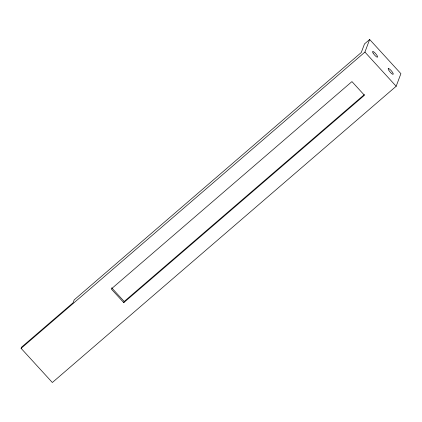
<?xml version="1.0" encoding="UTF-8"?>
<svg xmlns="http://www.w3.org/2000/svg" width="422" height="422" viewBox="0 0 422 422"><rect width="100%" height="100%" fill="white"/><g stroke="black" fill="none" stroke-linecap="round" stroke-linejoin="round"><path stroke-width="0.63" d="M21.1 348.335L21.533 347.19L73.101 302.753L74.177 299.889L361.269 52.518L364.497 43.93L369.656 39.489L400.9 73.665L396.163 86.262L52.344 382.511L21.1 348.335L364.919 52.08L369.656 39.489M123.767 302.643L364.444 95.261L351.948 81.594L111.271 288.97L123.767 302.643L124.2 301.498L364.376 94.549M364.919 52.08L396.163 86.262M111.703 287.825L124.2 301.498M388.251 68.628L388.203 68.913A3.735 0.865 49.3 0 0 390.535 72.505A3.735 0.865 49.3 0 0 393.193 74.209L393.241 73.924A3.735 0.865 49.3 0 0 390.909 70.332A3.735 0.865 49.3 0 0 388.251 68.628M373.09 53.045A3.735 0.865 49.3 0 0 377.426 57.207A3.735 0.865 49.3 0 0 374.783 52.734A3.735 0.865 49.3 0 0 373.09 53.045"/></g></svg>
